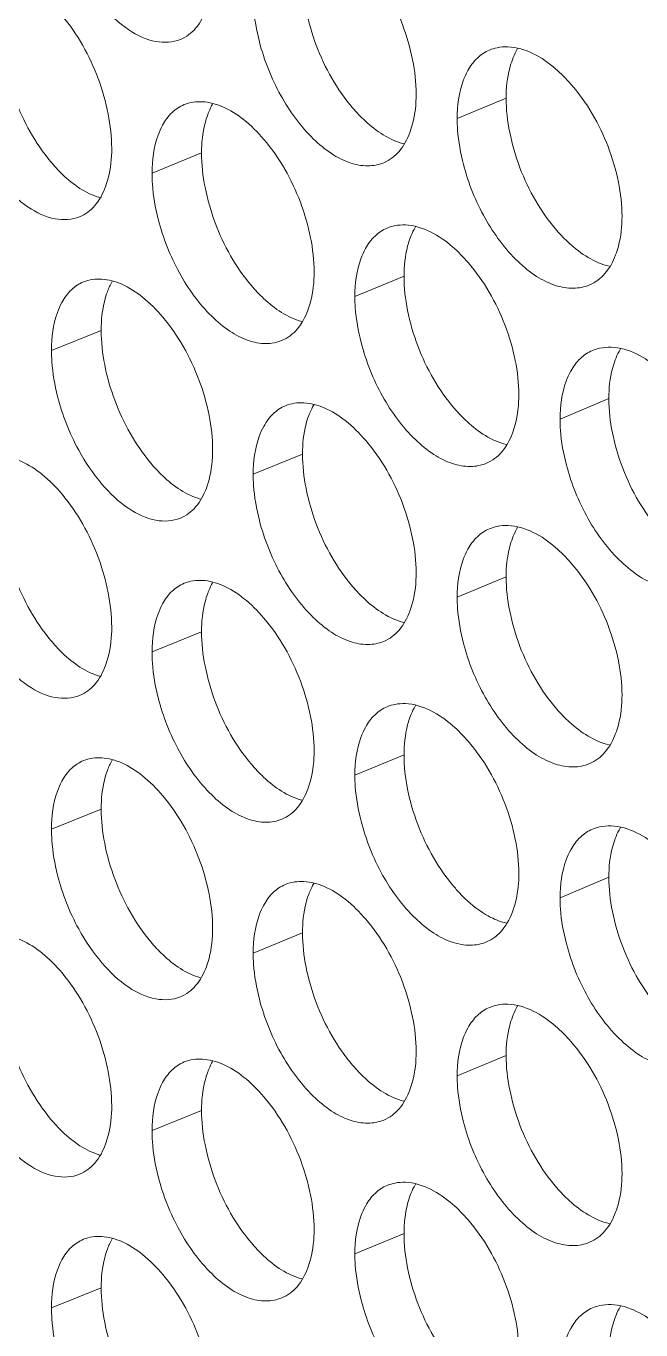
# Model space of a CAD drawing. Header units: millimetres. Extents: x 1177 to 4147, y 93 to 2194.
# Drawn here: x 2542.03 to 2552.14, y 1032.4 to 1053.85 of the extents above; entities that cross this region are included whole.
import ezdxf

# ---------------------------------------------------------------- set-up
doc = ezdxf.new("R2010")
doc.units = ezdxf.units.MM
doc.header["$LTSCALE"] = 0.1
doc.layers.get('0').update_dxf_attribs({"lineweight": 13})
doc.layers.add('标注', color=251, linetype='Continuous', lineweight=9)

# ---------------------------------------------------------------- blocks, each defined once
blk = doc.blocks.new('02')
at = {"layer": '标注'}
for p, q in [((4411.878, 1095.078), (4410.728, 1094.597)), ((4404.721, 1093.789), (4403.558, 1093.316)), ((4409.479, 1090.893), (4408.324, 1090.414)), ((4402.363, 1089.62), (4401.195, 1089.15)), ((4414.291, 1088.019), (4413.145, 1087.535)), ((4407.093, 1086.713), (4405.934, 1086.237)), ((4411.878, 1083.828), (4410.728, 1083.347)), ((4404.721, 1082.539), (4403.558, 1082.066)), ((4409.479, 1079.643), (4408.324, 1079.164)), ((4402.363, 1078.37), (4401.195, 1077.9)), ((4402.363, 1078.37), (4401.195, 1077.9)), ((4414.291, 1076.769), (4413.145, 1076.285)), ((4407.093, 1075.463), (4405.934, 1074.987)), ((4407.093, 1075.463), (4405.934, 1074.987)), ((4411.878, 1072.578), (4410.728, 1072.097)), ((4411.878, 1072.578), (4410.728, 1072.097)), ((4404.721, 1071.289), (4403.558, 1070.816)), ((4409.479, 1068.393), (4408.324, 1067.914)), ((4402.363, 1067.12), (4401.195, 1066.65))]:
    blk.add_line(p, q, dxfattribs=at)
for centre, radius, start, end in [((4411.856, 1095.33), 0.952, 101.531, 112.7006), ((4414.281, 1088.263), 0.96, 102.3564, 112.9065), ((4411.856, 1084.08), 0.952, 101.531, 112.7006), ((4414.281, 1077.013), 0.96, 102.3564, 112.9065), ((4410.186, 1076.649), 1.968, 339.3348, 342.3827), ((4411.056, 1076.1), 0.926, 292.8176, 306.839), ((4411.856, 1072.83), 0.952, 101.531, 112.7006), ((4411.856, 1072.83), 0.952, 101.531, 112.7006), ((4414.281, 1065.763), 0.96, 102.3564, 112.9065)]:
    blk.add_arc(centre, radius, start, end, dxfattribs=at)
for points, knots in [([(4401.34, 1099.316), (4401.396, 1099.097), (4401.535, 1098.665), (4401.862, 1097.96), (4402.332, 1097.265), (4402.943, 1096.678), (4403.596, 1096.362), (4404.046, 1096.385), (4404.224, 1096.457)], [0, 0, 0, 0, 0.152387, 0.304947, 0.522872, 0.714293, 0.870269, 1, 1, 1, 1]), ([(4409.765, 1095.173), (4409.765, 1095.443), (4409.699, 1096.003), (4409.384, 1097.087), (4408.949, 1097.853), (4408.578, 1098.284)], [0, 0, 0, 0, 0.239132, 0.495807, 1, 1, 1, 1]), ([(4407.093, 1097.963), (4407.093, 1097.693), (4407.158, 1097.134), (4407.471, 1096.049), (4407.902, 1095.282), (4408.271, 1094.85)], [0, 0, 0, 0, 0.239345, 0.496163, 1, 1, 1, 1]), ([(4405.934, 1097.487), (4405.934, 1097.4), (4405.948, 1097.036), (4406.012, 1096.673), (4406.081, 1096.404)], [0, 0, 0, 0, 0.237945, 1, 1, 1, 1]), ([(4402.611, 1093.899), (4402.611, 1094.168), (4402.546, 1094.729), (4402.236, 1095.814), (4401.81, 1096.583), (4401.444, 1097.018)], [0, 0, 0, 0, 0.239348, 0.496261, 1, 1, 1, 1]), ([(4404.224, 1096.457), (4404.362, 1096.513), (4404.626, 1096.716), (4404.776, 1097.005), (4404.835, 1097.164)], [0, 0, 0, 0, 0.465952, 1, 1, 1, 1]), ([(4400.018, 1096.707), (4400.018, 1096.437), (4400.082, 1095.877), (4400.389, 1094.791), (4400.812, 1094.021), (4401.176, 1093.586)], [0, 0, 0, 0, 0.239561, 0.496616, 1, 1, 1, 1]), ([(4406.081, 1096.404), (4406.194, 1095.966), (4406.519, 1095.142), (4407.152, 1094.27), (4407.745, 1093.771), (4408.183, 1093.545), (4408.613, 1093.463), (4408.886, 1093.512), (4409.004, 1093.561)], [0, 0, 0, 0, 0.303115, 0.587343, 0.711479, 0.819744, 0.914178, 1, 1, 1, 1]), ([(4411.489, 1096.209), (4411.384, 1096.165), (4411.181, 1096.029), (4411.039, 1095.833), (4410.979, 1095.725)], [0, 0, 0, 0, 0.479105, 1, 1, 1, 1]), ([(4413.402, 1095.406), (4413.289, 1095.535), (4412.887, 1095.947), (4412.33, 1096.268), (4411.921, 1096.284)], [0, 0, 0, 0, 0.295157, 1, 1, 1, 1]), ([(4412.149, 1096.241), (4412.137, 1096.222), (4412.091, 1096.139), (4412.052, 1096.051), (4412.027, 1095.984)], [0, 0, 0, 0, 0.242084, 1, 1, 1, 1]), ([(4412.027, 1095.984), (4412.002, 1095.918), (4411.91, 1095.625), (4411.878, 1095.315), (4411.878, 1095.078)], [0, 0, 0, 0, 0.230164, 1, 1, 1, 1]), ([(4410.979, 1095.725), (4410.937, 1095.649), (4410.779, 1095.294), (4410.728, 1094.898), (4410.728, 1094.597)], [0, 0, 0, 0, 0.223573, 1, 1, 1, 1]), ([(4398.991, 1095.155), (4399.046, 1094.936), (4399.183, 1094.505), (4399.508, 1093.799), (4399.975, 1093.104), (4400.581, 1092.516), (4401.229, 1092.197), (4401.678, 1092.217), (4401.855, 1092.289)], [0, 0, 0, 0, 0.152652, 0.305439, 0.523584, 0.715027, 0.870754, 1, 1, 1, 1]), ([(4409.616, 1094.269), (4409.641, 1094.335), (4409.733, 1094.628), (4409.765, 1094.937), (4409.765, 1095.173)], [0, 0, 0, 0, 0.2301, 1, 1, 1, 1]), ([(4414.602, 1092.301), (4414.602, 1092.571), (4414.535, 1093.13), (4414.216, 1094.214), (4413.776, 1094.977), (4413.402, 1095.406)], [0, 0, 0, 0, 0.238989, 0.495505, 1, 1, 1, 1]), ([(4404.314, 1094.926), (4404.209, 1094.883), (4404.005, 1094.747), (4403.864, 1094.55), (4403.804, 1094.441)], [0, 0, 0, 0, 0.477633, 1, 1, 1, 1]), ([(4406.187, 1094.106), (4406.042, 1094.275), (4405.748, 1094.571), (4405.257, 1094.888), (4404.765, 1095.024), (4404.448, 1094.981), (4404.314, 1094.926)], [0, 0, 0, 0, 0.307488, 0.573733, 0.799889, 1, 1, 1, 1]), ([(4404.982, 1094.94), (4404.948, 1094.882), (4404.909, 1094.8), (4404.876, 1094.716), (4404.868, 1094.694)], [0, 0, 0, 0, 0.741798, 1, 1, 1, 1]), ([(4408.271, 1094.85), (4408.363, 1094.743), (4408.701, 1094.386), (4409.133, 1094.091), (4409.476, 1094.006)], [0, 0, 0, 0, 0.285343, 1, 1, 1, 1]), ([(4411.878, 1095.078), (4411.878, 1094.809), (4411.944, 1094.249), (4412.26, 1093.165), (4412.697, 1092.4), (4413.069, 1091.971)], [0, 0, 0, 0, 0.239203, 0.495862, 1, 1, 1, 1]), ([(4404.868, 1094.694), (4404.843, 1094.628), (4404.753, 1094.334), (4404.721, 1094.025), (4404.721, 1093.789)], [0, 0, 0, 0, 0.229724, 1, 1, 1, 1]), ([(4410.728, 1094.597), (4410.728, 1094.51), (4410.742, 1094.145), (4410.807, 1093.784), (4410.877, 1093.515)], [0, 0, 0, 0, 0.238, 1, 1, 1, 1]), ([(4403.804, 1094.441), (4403.763, 1094.365), (4403.607, 1094.01), (4403.558, 1093.616), (4403.558, 1093.316)], [0, 0, 0, 0, 0.222904, 1, 1, 1, 1]), ([(4409.004, 1093.561), (4409.142, 1093.618), (4409.405, 1093.821), (4409.557, 1094.11), (4409.616, 1094.269)], [0, 0, 0, 0, 0.467218, 1, 1, 1, 1]), ([(4407.367, 1090.993), (4407.367, 1091.262), (4407.301, 1091.822), (4406.988, 1092.907), (4406.555, 1093.674), (4406.187, 1094.106)], [0, 0, 0, 0, 0.239204, 0.495958, 1, 1, 1, 1]), ([(4402.465, 1092.995), (4402.49, 1093.061), (4402.58, 1093.354), (4402.611, 1093.663), (4402.611, 1093.899)], [0, 0, 0, 0, 0.22966, 1, 1, 1, 1]), ([(4404.721, 1093.789), (4404.721, 1093.519), (4404.786, 1092.959), (4405.096, 1091.874), (4405.525, 1091.106), (4405.893, 1090.673)], [0, 0, 0, 0, 0.239417, 0.496314, 1, 1, 1, 1]), ([(4401.176, 1093.586), (4401.264, 1093.481), (4401.588, 1093.128), (4402.002, 1092.834), (4402.333, 1092.74)], [0, 0, 0, 0, 0.285256, 1, 1, 1, 1]), ([(4403.558, 1093.316), (4403.558, 1093.229), (4403.572, 1092.864), (4403.635, 1092.502), (4403.704, 1092.232)], [0, 0, 0, 0, 0.237919, 1, 1, 1, 1]), ([(4410.877, 1093.515), (4410.991, 1093.076), (4411.321, 1092.251), (4411.963, 1091.381), (4412.564, 1090.886), (4413.009, 1090.664), (4413.444, 1090.585), (4413.719, 1090.637), (4413.839, 1090.688)], [0, 0, 0, 0, 0.302139, 0.585875, 0.710041, 0.818575, 0.913518, 1, 1, 1, 1]), ([(4401.855, 1092.289), (4401.992, 1092.344), (4402.256, 1092.547), (4402.406, 1092.836), (4402.465, 1092.995)], [0, 0, 0, 0, 0.465305, 1, 1, 1, 1]), ([(4403.704, 1092.232), (4403.816, 1091.794), (4404.139, 1090.97), (4404.767, 1090.098), (4405.356, 1089.597), (4405.791, 1089.37), (4406.218, 1089.285), (4406.49, 1089.333), (4406.608, 1089.381)], [0, 0, 0, 0, 0.303606, 0.588083, 0.712204, 0.820335, 0.914512, 1, 1, 1, 1]), ([(4410.983, 1091.217), (4410.871, 1091.347), (4410.472, 1091.758), (4409.918, 1092.082), (4409.51, 1092.098)], [0, 0, 0, 0, 0.295598, 1, 1, 1, 1]), ([(4414.452, 1091.396), (4414.477, 1091.462), (4414.57, 1091.755), (4414.602, 1092.065), (4414.602, 1092.301)], [0, 0, 0, 0, 0.230395, 1, 1, 1, 1]), ([(4409.084, 1092.026), (4408.978, 1091.982), (4408.775, 1091.846), (4408.634, 1091.65), (4408.574, 1091.541)], [0, 0, 0, 0, 0.478627, 1, 1, 1, 1]), ([(4409.627, 1091.798), (4409.602, 1091.732), (4409.511, 1091.439), (4409.479, 1091.129), (4409.479, 1090.893)], [0, 0, 0, 0, 0.230017, 1, 1, 1, 1]), ([(4409.746, 1092.052), (4409.735, 1092.033), (4409.69, 1091.951), (4409.652, 1091.865), (4409.627, 1091.798)], [0, 0, 0, 0, 0.242093, 1, 1, 1, 1]), ([(4413.069, 1091.971), (4413.163, 1091.863), (4413.51, 1091.502), (4413.955, 1091.208), (4414.306, 1091.128)], [0, 0, 0, 0, 0.285361, 1, 1, 1, 1]), ([(4408.574, 1091.541), (4408.532, 1091.466), (4408.375, 1091.11), (4408.324, 1090.715), (4408.324, 1090.414)], [0, 0, 0, 0, 0.223347, 1, 1, 1, 1]), ([(4412.177, 1088.109), (4412.177, 1088.379), (4412.11, 1088.939), (4411.793, 1090.023), (4411.355, 1090.787), (4410.983, 1091.217)], [0, 0, 0, 0, 0.23906, 0.495656, 1, 1, 1, 1]), ([(4413.839, 1090.688), (4413.976, 1090.746), (4414.239, 1090.949), (4414.392, 1091.237), (4414.452, 1091.396)], [0, 0, 0, 0, 0.468447, 1, 1, 1, 1]), ([(4407.219, 1090.089), (4407.244, 1090.155), (4407.335, 1090.447), (4407.367, 1090.757), (4407.367, 1090.993)], [0, 0, 0, 0, 0.229953, 1, 1, 1, 1]), ([(4409.479, 1090.893), (4409.479, 1090.623), (4409.544, 1090.063), (4409.858, 1088.979), (4410.293, 1088.213), (4410.664, 1087.783)], [0, 0, 0, 0, 0.239274, 0.496012, 1, 1, 1, 1]), ([(4401.95, 1090.759), (4401.844, 1090.717), (4401.64, 1090.581), (4401.499, 1090.384), (4401.44, 1090.274)], [0, 0, 0, 0, 0.477116, 1, 1, 1, 1]), ([(4403.809, 1089.934), (4403.666, 1090.103), (4403.374, 1090.399), (4402.886, 1090.717), (4402.398, 1090.855), (4402.083, 1090.813), (4401.95, 1090.759)], [0, 0, 0, 0, 0.307992, 0.574392, 0.80034, 1, 1, 1, 1]), ([(4405.893, 1090.673), (4405.983, 1090.567), (4406.316, 1090.211), (4406.742, 1089.916), (4407.081, 1089.828)], [0, 0, 0, 0, 0.285322, 1, 1, 1, 1]), ([(4401.44, 1090.274), (4401.399, 1090.199), (4401.244, 1089.844), (4401.195, 1089.45), (4401.195, 1089.15)], [0, 0, 0, 0, 0.222686, 1, 1, 1, 1]), ([(4402.508, 1090.525), (4402.484, 1090.459), (4402.394, 1090.166), (4402.363, 1089.856), (4402.363, 1089.62)], [0, 0, 0, 0, 0.229578, 1, 1, 1, 1]), ([(4408.324, 1090.414), (4408.324, 1090.327), (4408.339, 1089.963), (4408.403, 1089.601), (4408.472, 1089.332)], [0, 0, 0, 0, 0.237972, 1, 1, 1, 1]), ([(4406.608, 1089.381), (4406.745, 1089.438), (4407.009, 1089.641), (4407.16, 1089.929), (4407.219, 1090.089)], [0, 0, 0, 0, 0.46659, 1, 1, 1, 1]), ([(4404.982, 1086.818), (4404.982, 1087.088), (4404.917, 1087.648), (4404.605, 1088.733), (4404.176, 1089.5), (4403.809, 1089.934)], [0, 0, 0, 0, 0.239276, 0.49611, 1, 1, 1, 1]), ([(4402.363, 1089.62), (4402.363, 1089.351), (4402.427, 1088.79), (4402.736, 1087.705), (4403.162, 1086.936), (4403.527, 1086.502)], [0, 0, 0, 0, 0.239489, 0.496465, 1, 1, 1, 1]), ([(4408.472, 1089.332), (4408.585, 1088.893), (4408.913, 1088.068), (4409.551, 1087.198), (4410.148, 1086.701), (4410.589, 1086.477), (4411.022, 1086.396), (4411.296, 1086.447), (4411.415, 1086.497)], [0, 0, 0, 0, 0.302626, 0.586607, 0.710758, 0.819158, 0.913847, 1, 1, 1, 1]), ([(4401.195, 1089.15), (4401.195, 1089.063), (4401.209, 1088.698), (4401.272, 1088.336), (4401.34, 1088.066)], [0, 0, 0, 0, 0.237892, 1, 1, 1, 1]), ([(4413.907, 1089.148), (4413.802, 1089.103), (4413.6, 1088.967), (4413.458, 1088.772), (4413.398, 1088.664)], [0, 0, 0, 0, 0.479572, 1, 1, 1, 1]), ([(4415.834, 1088.351), (4415.72, 1088.48), (4415.315, 1088.891), (4414.756, 1089.21), (4414.345, 1089.225)], [0, 0, 0, 0, 0.29472, 1, 1, 1, 1]), ([(4414.565, 1089.186), (4414.553, 1089.166), (4414.506, 1089.082), (4414.466, 1088.994), (4414.44, 1088.925)], [0, 0, 0, 0, 0.242079, 1, 1, 1, 1]), ([(4414.44, 1088.925), (4414.415, 1088.859), (4414.323, 1088.566), (4414.291, 1088.256), (4414.291, 1088.019)], [0, 0, 0, 0, 0.230311, 1, 1, 1, 1]), ([(4413.398, 1088.664), (4413.356, 1088.588), (4413.196, 1088.233), (4413.145, 1087.836), (4413.145, 1087.535)], [0, 0, 0, 0, 0.2238, 1, 1, 1, 1]), ([(4412.027, 1087.204), (4412.052, 1087.27), (4412.145, 1087.563), (4412.177, 1087.873), (4412.177, 1088.109)], [0, 0, 0, 0, 0.230247, 1, 1, 1, 1]), ([(4401.34, 1088.066), (4401.396, 1087.847), (4401.535, 1087.415), (4401.862, 1086.71), (4402.332, 1086.015), (4402.943, 1085.428), (4403.596, 1085.112), (4404.046, 1085.135), (4404.224, 1085.207)], [0, 0, 0, 0, 0.152387, 0.304947, 0.522872, 0.714293, 0.870269, 1, 1, 1, 1]), ([(4406.692, 1087.848), (4406.587, 1087.805), (4406.383, 1087.669), (4406.242, 1087.472), (4406.182, 1087.363)], [0, 0, 0, 0, 0.478136, 1, 1, 1, 1]), ([(4408.578, 1087.034), (4408.433, 1087.203), (4408.136, 1087.499), (4407.641, 1087.814), (4407.146, 1087.949), (4406.827, 1087.904), (4406.692, 1087.848)], [0, 0, 0, 0, 0.30699, 0.573081, 0.799443, 1, 1, 1, 1]), ([(4407.357, 1087.868), (4407.323, 1087.809), (4407.283, 1087.726), (4407.249, 1087.64), (4407.24, 1087.618)], [0, 0, 0, 0, 0.741765, 1, 1, 1, 1]), ([(4414.291, 1088.019), (4414.291, 1087.75), (4414.357, 1087.19), (4414.675, 1086.107), (4415.114, 1085.343), (4415.489, 1084.915)], [0, 0, 0, 0, 0.239131, 0.495711, 1, 1, 1, 1]), ([(4407.24, 1087.618), (4407.216, 1087.552), (4407.125, 1087.259), (4407.093, 1086.949), (4407.093, 1086.713)], [0, 0, 0, 0, 0.229871, 1, 1, 1, 1]), ([(4410.664, 1087.783), (4410.756, 1087.675), (4411.099, 1087.316), (4411.537, 1087.021), (4411.884, 1086.939)], [0, 0, 0, 0, 0.285356, 1, 1, 1, 1]), ([(4413.145, 1087.535), (4413.145, 1087.449), (4413.16, 1087.084), (4413.224, 1086.722), (4413.295, 1086.453)], [0, 0, 0, 0, 0.238027, 1, 1, 1, 1]), ([(4406.182, 1087.363), (4406.141, 1087.288), (4405.984, 1086.933), (4405.934, 1086.538), (4405.934, 1086.237)], [0, 0, 0, 0, 0.223124, 1, 1, 1, 1]), ([(4411.415, 1086.497), (4411.552, 1086.554), (4411.815, 1086.757), (4411.967, 1087.046), (4412.027, 1087.204)], [0, 0, 0, 0, 0.467837, 1, 1, 1, 1]), ([(4409.765, 1083.923), (4409.765, 1084.193), (4409.699, 1084.753), (4409.384, 1085.837), (4408.949, 1086.603), (4408.578, 1087.034)], [0, 0, 0, 0, 0.239132, 0.495807, 1, 1, 1, 1]), ([(4401.444, 1085.768), (4401.302, 1085.937), (4401.013, 1086.233), (4400.53, 1086.551), (4400.045, 1086.692), (4399.731, 1086.651), (4399.599, 1086.598)], [0, 0, 0, 0, 0.3085, 0.575059, 0.800797, 1, 1, 1, 1]), ([(4404.835, 1085.914), (4404.86, 1085.98), (4404.951, 1086.273), (4404.982, 1086.582), (4404.982, 1086.818)], [0, 0, 0, 0, 0.229806, 1, 1, 1, 1]), ([(4407.093, 1086.713), (4407.093, 1086.443), (4407.158, 1085.884), (4407.471, 1084.799), (4407.902, 1084.032), (4408.271, 1083.6)], [0, 0, 0, 0, 0.239345, 0.496163, 1, 1, 1, 1]), ([(4403.527, 1086.502), (4403.617, 1086.396), (4403.945, 1086.042), (4404.365, 1085.747), (4404.7, 1085.656)], [0, 0, 0, 0, 0.285293, 1, 1, 1, 1]), ([(4413.295, 1086.453), (4413.409, 1086.014), (4413.742, 1085.189), (4414.389, 1084.32), (4414.994, 1083.827), (4415.442, 1083.606), (4415.879, 1083.53), (4416.156, 1083.584), (4416.276, 1083.635)], [0, 0, 0, 0, 0.301654, 0.585147, 0.709328, 0.817996, 0.913192, 1, 1, 1, 1]), ([(4405.934, 1086.237), (4405.934, 1086.15), (4405.948, 1085.786), (4406.012, 1085.423), (4406.081, 1085.154)], [0, 0, 0, 0, 0.237945, 1, 1, 1, 1]), ([(4402.611, 1082.649), (4402.611, 1082.918), (4402.546, 1083.479), (4402.236, 1084.564), (4401.81, 1085.333), (4401.444, 1085.768)], [0, 0, 0, 0, 0.239348, 0.496261, 1, 1, 1, 1]), ([(4404.224, 1085.207), (4404.362, 1085.263), (4404.626, 1085.466), (4404.776, 1085.755), (4404.835, 1085.914)], [0, 0, 0, 0, 0.465952, 1, 1, 1, 1]), ([(4400.018, 1085.457), (4400.018, 1085.187), (4400.082, 1084.627), (4400.389, 1083.541), (4400.812, 1082.771), (4401.176, 1082.336)], [0, 0, 0, 0, 0.239561, 0.496616, 1, 1, 1, 1]), ([(4406.081, 1085.154), (4406.194, 1084.716), (4406.519, 1083.892), (4407.152, 1083.02), (4407.745, 1082.521), (4408.183, 1082.295), (4408.613, 1082.213), (4408.886, 1082.262), (4409.004, 1082.311)], [0, 0, 0, 0, 0.303115, 0.587343, 0.711479, 0.819744, 0.914178, 1, 1, 1, 1]), ([(4411.489, 1084.959), (4411.384, 1084.915), (4411.181, 1084.779), (4411.039, 1084.583), (4410.979, 1084.475)], [0, 0, 0, 0, 0.479105, 1, 1, 1, 1]), ([(4412.027, 1084.734), (4412.002, 1084.668), (4411.91, 1084.375), (4411.878, 1084.065), (4411.878, 1083.828)], [0, 0, 0, 0, 0.230164, 1, 1, 1, 1]), ([(4413.402, 1084.156), (4413.289, 1084.285), (4412.887, 1084.697), (4412.33, 1085.018), (4411.921, 1085.034)], [0, 0, 0, 0, 0.295157, 1, 1, 1, 1]), ([(4412.149, 1084.991), (4412.137, 1084.972), (4412.091, 1084.889), (4412.052, 1084.801), (4412.027, 1084.734)], [0, 0, 0, 0, 0.242084, 1, 1, 1, 1]), ([(4410.979, 1084.475), (4410.937, 1084.399), (4410.779, 1084.044), (4410.728, 1083.648), (4410.728, 1083.347)], [0, 0, 0, 0, 0.223573, 1, 1, 1, 1]), ([(4414.602, 1081.051), (4414.602, 1081.321), (4414.535, 1081.88), (4414.216, 1082.964), (4413.776, 1083.727), (4413.402, 1084.156)], [0, 0, 0, 0, 0.238989, 0.495505, 1, 1, 1, 1]), ([(4398.991, 1083.905), (4399.046, 1083.686), (4399.183, 1083.255), (4399.508, 1082.549), (4399.975, 1081.854), (4400.581, 1081.266), (4401.229, 1080.947), (4401.678, 1080.967), (4401.855, 1081.039)], [0, 0, 0, 0, 0.152652, 0.305439, 0.523584, 0.715027, 0.870754, 1, 1, 1, 1]), ([(4409.616, 1083.019), (4409.641, 1083.085), (4409.733, 1083.378), (4409.765, 1083.687), (4409.765, 1083.923)], [0, 0, 0, 0, 0.2301, 1, 1, 1, 1]), ([(4411.878, 1083.828), (4411.878, 1083.559), (4411.944, 1082.999), (4412.26, 1081.915), (4412.697, 1081.15), (4413.069, 1080.721)], [0, 0, 0, 0, 0.239203, 0.495862, 1, 1, 1, 1]), ([(4404.314, 1083.676), (4404.209, 1083.633), (4404.005, 1083.497), (4403.864, 1083.3), (4403.804, 1083.191)], [0, 0, 0, 0, 0.477633, 1, 1, 1, 1]), ([(4406.187, 1082.856), (4406.042, 1083.025), (4405.748, 1083.321), (4405.257, 1083.638), (4404.765, 1083.774), (4404.448, 1083.731), (4404.314, 1083.676)], [0, 0, 0, 0, 0.307488, 0.573733, 0.799889, 1, 1, 1, 1]), ([(4404.982, 1083.69), (4404.948, 1083.632), (4404.909, 1083.55), (4404.876, 1083.466), (4404.868, 1083.444)], [0, 0, 0, 0, 0.741798, 1, 1, 1, 1]), ([(4408.271, 1083.6), (4408.363, 1083.493), (4408.701, 1083.136), (4409.133, 1082.841), (4409.476, 1082.756)], [0, 0, 0, 0, 0.285343, 1, 1, 1, 1]), ([(4404.868, 1083.444), (4404.843, 1083.378), (4404.753, 1083.084), (4404.721, 1082.775), (4404.721, 1082.539)], [0, 0, 0, 0, 0.229724, 1, 1, 1, 1]), ([(4410.728, 1083.347), (4410.728, 1083.26), (4410.742, 1082.895), (4410.807, 1082.534), (4410.877, 1082.265)], [0, 0, 0, 0, 0.238, 1, 1, 1, 1]), ([(4403.804, 1083.191), (4403.763, 1083.115), (4403.607, 1082.76), (4403.558, 1082.366), (4403.558, 1082.066)], [0, 0, 0, 0, 0.222904, 1, 1, 1, 1]), ([(4409.004, 1082.311), (4409.142, 1082.368), (4409.405, 1082.571), (4409.557, 1082.86), (4409.616, 1083.019)], [0, 0, 0, 0, 0.467218, 1, 1, 1, 1]), ([(4402.465, 1081.745), (4402.49, 1081.811), (4402.58, 1082.104), (4402.611, 1082.413), (4402.611, 1082.649)], [0, 0, 0, 0, 0.22966, 1, 1, 1, 1]), ([(4407.367, 1079.743), (4407.367, 1080.012), (4407.301, 1080.572), (4406.988, 1081.657), (4406.555, 1082.424), (4406.187, 1082.856)], [0, 0, 0, 0, 0.239204, 0.495958, 1, 1, 1, 1]), ([(4401.176, 1082.336), (4401.264, 1082.231), (4401.588, 1081.878), (4402.002, 1081.584), (4402.333, 1081.49)], [0, 0, 0, 0, 0.285256, 1, 1, 1, 1]), ([(4404.721, 1082.539), (4404.721, 1082.269), (4404.786, 1081.709), (4405.096, 1080.624), (4405.525, 1079.856), (4405.893, 1079.423)], [0, 0, 0, 0, 0.239417, 0.496314, 1, 1, 1, 1]), ([(4403.558, 1082.066), (4403.558, 1081.979), (4403.572, 1081.614), (4403.635, 1081.252), (4403.704, 1080.982)], [0, 0, 0, 0, 0.237919, 1, 1, 1, 1]), ([(4410.877, 1082.265), (4410.991, 1081.826), (4411.321, 1081.001), (4411.963, 1080.131), (4412.564, 1079.636), (4413.009, 1079.414), (4413.444, 1079.335), (4413.719, 1079.387), (4413.839, 1079.438)], [0, 0, 0, 0, 0.302139, 0.585875, 0.710041, 0.818575, 0.913518, 1, 1, 1, 1]), ([(4401.855, 1081.039), (4401.992, 1081.094), (4402.256, 1081.297), (4402.406, 1081.586), (4402.465, 1081.745)], [0, 0, 0, 0, 0.465305, 1, 1, 1, 1]), ([(4403.704, 1080.982), (4403.816, 1080.544), (4404.139, 1079.72), (4404.767, 1078.848), (4405.356, 1078.347), (4405.791, 1078.12), (4406.218, 1078.035), (4406.49, 1078.083), (4406.608, 1078.131)], [0, 0, 0, 0, 0.303606, 0.588083, 0.712204, 0.820335, 0.914512, 1, 1, 1, 1]), ([(4409.084, 1080.776), (4408.978, 1080.732), (4408.775, 1080.596), (4408.634, 1080.4), (4408.574, 1080.291)], [0, 0, 0, 0, 0.478627, 1, 1, 1, 1]), ([(4410.983, 1079.967), (4410.871, 1080.097), (4410.472, 1080.508), (4409.918, 1080.832), (4409.51, 1080.848)], [0, 0, 0, 0, 0.295598, 1, 1, 1, 1]), ([(4409.746, 1080.802), (4409.735, 1080.783), (4409.69, 1080.701), (4409.652, 1080.615), (4409.627, 1080.548)], [0, 0, 0, 0, 0.242093, 1, 1, 1, 1]), ([(4414.452, 1080.146), (4414.477, 1080.212), (4414.57, 1080.505), (4414.602, 1080.815), (4414.602, 1081.051)], [0, 0, 0, 0, 0.230395, 1, 1, 1, 1]), ([(4409.627, 1080.548), (4409.602, 1080.482), (4409.511, 1080.189), (4409.479, 1079.879), (4409.479, 1079.643)], [0, 0, 0, 0, 0.230017, 1, 1, 1, 1]), ([(4413.069, 1080.721), (4413.163, 1080.613), (4413.51, 1080.252), (4413.955, 1079.958), (4414.306, 1079.878)], [0, 0, 0, 0, 0.285361, 1, 1, 1, 1]), ([(4408.574, 1080.291), (4408.532, 1080.216), (4408.375, 1079.86), (4408.324, 1079.465), (4408.324, 1079.164)], [0, 0, 0, 0, 0.223347, 1, 1, 1, 1]), ([(4413.839, 1079.438), (4413.976, 1079.496), (4414.239, 1079.699), (4414.392, 1079.987), (4414.452, 1080.146)], [0, 0, 0, 0, 0.468447, 1, 1, 1, 1]), ([(4412.177, 1076.859), (4412.177, 1077.129), (4412.11, 1077.689), (4411.793, 1078.773), (4411.355, 1079.537), (4410.983, 1079.967)], [0, 0, 0, 0, 0.23906, 0.495656, 1, 1, 1, 1]), ([(4403.809, 1078.684), (4403.666, 1078.853), (4403.374, 1079.149), (4402.886, 1079.467), (4402.398, 1079.605), (4402.083, 1079.563), (4401.95, 1079.509)], [0, 0, 0, 0, 0.307992, 0.574392, 0.80034, 1, 1, 1, 1]), ([(4403.809, 1078.684), (4403.666, 1078.853), (4403.374, 1079.149), (4402.886, 1079.467), (4402.398, 1079.605), (4402.083, 1079.563), (4401.95, 1079.509)], [0, 0, 0, 0, 0.307992, 0.574392, 0.80034, 1, 1, 1, 1]), ([(4407.219, 1078.839), (4407.244, 1078.905), (4407.335, 1079.197), (4407.367, 1079.507), (4407.367, 1079.743)], [0, 0, 0, 0, 0.229953, 1, 1, 1, 1]), ([(4409.479, 1079.643), (4409.479, 1079.373), (4409.544, 1078.813), (4409.858, 1077.729), (4410.293, 1076.963), (4410.664, 1076.533)], [0, 0, 0, 0, 0.239274, 0.496012, 1, 1, 1, 1]), ([(4401.95, 1079.509), (4401.844, 1079.467), (4401.64, 1079.331), (4401.499, 1079.134), (4401.44, 1079.024)], [0, 0, 0, 0, 0.477116, 1, 1, 1, 1]), ([(4401.95, 1079.509), (4401.844, 1079.467), (4401.64, 1079.331), (4401.499, 1079.134), (4401.44, 1079.024)], [0, 0, 0, 0, 0.477116, 1, 1, 1, 1]), ([(4402.508, 1079.275), (4402.484, 1079.209), (4402.394, 1078.916), (4402.363, 1078.606), (4402.363, 1078.37)], [0, 0, 0, 0, 0.229578, 1, 1, 1, 1]), ([(4402.508, 1079.275), (4402.484, 1079.209), (4402.394, 1078.916), (4402.363, 1078.606), (4402.363, 1078.37)], [0, 0, 0, 0, 0.229578, 1, 1, 1, 1]), ([(4405.893, 1079.423), (4405.983, 1079.317), (4406.316, 1078.961), (4406.742, 1078.666), (4407.081, 1078.578)], [0, 0, 0, 0, 0.285322, 1, 1, 1, 1]), ([(4401.44, 1079.024), (4401.399, 1078.949), (4401.244, 1078.594), (4401.195, 1078.2), (4401.195, 1077.9)], [0, 0, 0, 0, 0.222686, 1, 1, 1, 1]), ([(4401.44, 1079.024), (4401.399, 1078.949), (4401.244, 1078.594), (4401.195, 1078.2), (4401.195, 1077.9)], [0, 0, 0, 0, 0.222686, 1, 1, 1, 1]), ([(4408.324, 1079.164), (4408.324, 1079.077), (4408.339, 1078.713), (4408.403, 1078.351), (4408.472, 1078.082)], [0, 0, 0, 0, 0.237972, 1, 1, 1, 1]), ([(4404.982, 1075.568), (4404.982, 1075.838), (4404.917, 1076.398), (4404.605, 1077.483), (4404.176, 1078.25), (4403.809, 1078.684)], [0, 0, 0, 0, 0.239276, 0.49611, 1, 1, 1, 1]), ([(4404.982, 1075.568), (4404.982, 1075.838), (4404.917, 1076.398), (4404.605, 1077.483), (4404.176, 1078.25), (4403.809, 1078.684)], [0, 0, 0, 0, 0.239276, 0.49611, 1, 1, 1, 1]), ([(4406.608, 1078.131), (4406.745, 1078.188), (4407.009, 1078.391), (4407.16, 1078.679), (4407.219, 1078.839)], [0, 0, 0, 0, 0.46659, 1, 1, 1, 1]), ([(4402.363, 1078.37), (4402.363, 1078.101), (4402.427, 1077.54), (4402.736, 1076.455), (4403.162, 1075.686), (4403.527, 1075.252)], [0, 0, 0, 0, 0.239489, 0.496465, 1, 1, 1, 1]), ([(4402.363, 1078.37), (4402.363, 1078.101), (4402.427, 1077.54), (4402.736, 1076.455), (4403.162, 1075.686), (4403.527, 1075.252)], [0, 0, 0, 0, 0.239489, 0.496465, 1, 1, 1, 1]), ([(4408.472, 1078.082), (4408.585, 1077.643), (4408.913, 1076.818), (4409.551, 1075.948), (4410.148, 1075.451), (4410.589, 1075.227), (4411.022, 1075.146), (4411.296, 1075.197), (4411.415, 1075.247)], [0, 0, 0, 0, 0.302626, 0.586607, 0.710758, 0.819158, 0.913847, 1, 1, 1, 1]), ([(4401.195, 1077.9), (4401.195, 1077.813), (4401.209, 1077.448), (4401.272, 1077.086), (4401.34, 1076.816)], [0, 0, 0, 0, 0.237892, 1, 1, 1, 1]), ([(4401.195, 1077.9), (4401.195, 1077.813), (4401.209, 1077.448), (4401.272, 1077.086), (4401.34, 1076.816)], [0, 0, 0, 0, 0.237892, 1, 1, 1, 1]), ([(4413.907, 1077.898), (4413.802, 1077.853), (4413.6, 1077.717), (4413.458, 1077.522), (4413.398, 1077.414)], [0, 0, 0, 0, 0.479572, 1, 1, 1, 1]), ([(4415.834, 1077.101), (4415.72, 1077.23), (4415.315, 1077.641), (4414.756, 1077.96), (4414.345, 1077.975)], [0, 0, 0, 0, 0.29472, 1, 1, 1, 1]), ([(4414.565, 1077.936), (4414.553, 1077.916), (4414.506, 1077.832), (4414.466, 1077.744), (4414.44, 1077.675)], [0, 0, 0, 0, 0.242079, 1, 1, 1, 1]), ([(4413.398, 1077.414), (4413.356, 1077.338), (4413.196, 1076.983), (4413.145, 1076.586), (4413.145, 1076.285)], [0, 0, 0, 0, 0.2238, 1, 1, 1, 1]), ([(4414.44, 1077.675), (4414.415, 1077.609), (4414.323, 1077.316), (4414.291, 1077.006), (4414.291, 1076.769)], [0, 0, 0, 0, 0.230311, 1, 1, 1, 1]), ([(4401.34, 1076.816), (4401.396, 1076.597), (4401.535, 1076.165), (4401.862, 1075.46), (4402.332, 1074.765), (4402.943, 1074.178), (4403.596, 1073.862), (4404.046, 1073.885), (4404.224, 1073.957)], [0, 0, 0, 0, 0.152387, 0.304947, 0.522872, 0.714293, 0.870269, 1, 1, 1, 1]), ([(4401.34, 1076.816), (4401.396, 1076.597), (4401.535, 1076.165), (4401.862, 1075.46), (4402.332, 1074.765), (4402.943, 1074.178), (4403.596, 1073.862), (4404.046, 1073.885), (4404.224, 1073.957)], [0, 0, 0, 0, 0.152387, 0.304947, 0.522872, 0.714293, 0.870269, 1, 1, 1, 1]), ([(4412.062, 1076.053), (4412.081, 1076.114), (4412.151, 1076.377), (4412.177, 1076.651), (4412.177, 1076.859)], [0, 0, 0, 0, 0.232915, 1, 1, 1, 1]), ([(4414.291, 1076.769), (4414.291, 1076.5), (4414.357, 1075.94), (4414.675, 1074.857), (4415.114, 1074.093), (4415.489, 1073.665)], [0, 0, 0, 0, 0.239131, 0.495711, 1, 1, 1, 1]), ([(4406.692, 1076.598), (4406.587, 1076.555), (4406.383, 1076.419), (4406.242, 1076.222), (4406.182, 1076.113)], [0, 0, 0, 0, 0.478136, 1, 1, 1, 1]), ([(4406.692, 1076.598), (4406.587, 1076.555), (4406.383, 1076.419), (4406.242, 1076.222), (4406.182, 1076.113)], [0, 0, 0, 0, 0.478136, 1, 1, 1, 1]), ([(4408.578, 1075.784), (4408.433, 1075.953), (4408.136, 1076.249), (4407.641, 1076.564), (4407.146, 1076.699), (4406.827, 1076.654), (4406.692, 1076.598)], [0, 0, 0, 0, 0.30699, 0.573081, 0.799443, 1, 1, 1, 1]), ([(4408.578, 1075.784), (4408.433, 1075.953), (4408.136, 1076.249), (4407.641, 1076.564), (4407.146, 1076.699), (4406.827, 1076.654), (4406.692, 1076.598)], [0, 0, 0, 0, 0.30699, 0.573081, 0.799443, 1, 1, 1, 1]), ([(4407.357, 1076.618), (4407.323, 1076.559), (4407.283, 1076.476), (4407.249, 1076.39), (4407.24, 1076.368)], [0, 0, 0, 0, 0.741765, 1, 1, 1, 1]), ([(4407.357, 1076.618), (4407.323, 1076.559), (4407.283, 1076.476), (4407.249, 1076.39), (4407.24, 1076.368)], [0, 0, 0, 0, 0.741765, 1, 1, 1, 1]), ([(4410.664, 1076.533), (4410.72, 1076.467), (4410.94, 1076.227), (4411.193, 1076.015), (4411.397, 1075.893)], [0, 0, 0, 0, 0.268252, 1, 1, 1, 1]), ([(4407.24, 1076.368), (4407.216, 1076.302), (4407.125, 1076.009), (4407.093, 1075.699), (4407.093, 1075.463)], [0, 0, 0, 0, 0.229871, 1, 1, 1, 1]), ([(4407.24, 1076.368), (4407.216, 1076.302), (4407.125, 1076.009), (4407.093, 1075.699), (4407.093, 1075.463)], [0, 0, 0, 0, 0.229871, 1, 1, 1, 1]), ([(4413.145, 1076.285), (4413.145, 1076.199), (4413.16, 1075.834), (4413.224, 1075.472), (4413.295, 1075.203)], [0, 0, 0, 0, 0.238027, 1, 1, 1, 1]), ([(4406.182, 1076.113), (4406.141, 1076.038), (4405.984, 1075.683), (4405.934, 1075.288), (4405.934, 1074.987)], [0, 0, 0, 0, 0.223124, 1, 1, 1, 1]), ([(4406.182, 1076.113), (4406.141, 1076.038), (4405.984, 1075.683), (4405.934, 1075.288), (4405.934, 1074.987)], [0, 0, 0, 0, 0.223124, 1, 1, 1, 1]), ([(4411.397, 1075.893), (4411.437, 1075.869), (4411.591, 1075.783), (4411.758, 1075.719), (4411.884, 1075.689)], [0, 0, 0, 0, 0.265378, 1, 1, 1, 1]), ([(4411.611, 1075.359), (4411.656, 1075.393), (4411.838, 1075.557), (4411.961, 1075.779), (4412.027, 1075.954)], [0, 0, 0, 0, 0.232032, 1, 1, 1, 1]), ([(4404.835, 1074.664), (4404.86, 1074.73), (4404.951, 1075.023), (4404.982, 1075.332), (4404.982, 1075.568)], [0, 0, 0, 0, 0.229806, 1, 1, 1, 1]), ([(4404.835, 1074.664), (4404.86, 1074.73), (4404.951, 1075.023), (4404.982, 1075.332), (4404.982, 1075.568)], [0, 0, 0, 0, 0.229806, 1, 1, 1, 1]), ([(4409.765, 1072.673), (4409.765, 1072.943), (4409.699, 1073.503), (4409.384, 1074.587), (4408.949, 1075.353), (4408.578, 1075.784)], [0, 0, 0, 0, 0.239132, 0.495807, 1, 1, 1, 1]), ([(4409.765, 1072.673), (4409.765, 1072.943), (4409.699, 1073.503), (4409.384, 1074.587), (4408.949, 1075.353), (4408.578, 1075.784)], [0, 0, 0, 0, 0.239132, 0.495807, 1, 1, 1, 1]), ([(4401.444, 1074.518), (4401.302, 1074.687), (4401.013, 1074.983), (4400.53, 1075.301), (4400.045, 1075.442), (4399.731, 1075.401), (4399.599, 1075.348)], [0, 0, 0, 0, 0.3085, 0.575059, 0.800797, 1, 1, 1, 1]), ([(4403.527, 1075.252), (4403.617, 1075.146), (4403.945, 1074.792), (4404.365, 1074.497), (4404.7, 1074.406)], [0, 0, 0, 0, 0.285293, 1, 1, 1, 1]), ([(4403.527, 1075.252), (4403.617, 1075.146), (4403.945, 1074.792), (4404.365, 1074.497), (4404.7, 1074.406)], [0, 0, 0, 0, 0.285293, 1, 1, 1, 1]), ([(4407.093, 1075.463), (4407.093, 1075.193), (4407.158, 1074.634), (4407.471, 1073.549), (4407.902, 1072.782), (4408.271, 1072.35)], [0, 0, 0, 0, 0.239345, 0.496163, 1, 1, 1, 1]), ([(4407.093, 1075.463), (4407.093, 1075.193), (4407.158, 1074.634), (4407.471, 1073.549), (4407.902, 1072.782), (4408.271, 1072.35)], [0, 0, 0, 0, 0.239345, 0.496163, 1, 1, 1, 1]), ([(4405.934, 1074.987), (4405.934, 1074.9), (4405.948, 1074.536), (4406.012, 1074.173), (4406.081, 1073.904)], [0, 0, 0, 0, 0.237945, 1, 1, 1, 1]), ([(4405.934, 1074.987), (4405.934, 1074.9), (4405.948, 1074.536), (4406.012, 1074.173), (4406.081, 1073.904)], [0, 0, 0, 0, 0.237945, 1, 1, 1, 1]), ([(4413.295, 1075.203), (4413.409, 1074.764), (4413.742, 1073.939), (4414.389, 1073.07), (4414.994, 1072.577), (4415.442, 1072.356), (4415.879, 1072.28), (4416.156, 1072.334), (4416.276, 1072.385)], [0, 0, 0, 0, 0.301654, 0.585147, 0.709328, 0.817996, 0.913192, 1, 1, 1, 1]), ([(4404.224, 1073.957), (4404.362, 1074.013), (4404.626, 1074.216), (4404.776, 1074.505), (4404.835, 1074.664)], [0, 0, 0, 0, 0.465952, 1, 1, 1, 1]), ([(4404.224, 1073.957), (4404.362, 1074.013), (4404.626, 1074.216), (4404.776, 1074.505), (4404.835, 1074.664)], [0, 0, 0, 0, 0.465952, 1, 1, 1, 1]), ([(4402.611, 1071.399), (4402.611, 1071.668), (4402.546, 1072.229), (4402.236, 1073.314), (4401.81, 1074.083), (4401.444, 1074.518)], [0, 0, 0, 0, 0.239348, 0.496261, 1, 1, 1, 1]), ([(4400.018, 1074.207), (4400.018, 1073.937), (4400.082, 1073.377), (4400.389, 1072.291), (4400.812, 1071.521), (4401.176, 1071.086)], [0, 0, 0, 0, 0.239561, 0.496616, 1, 1, 1, 1]), ([(4406.081, 1073.904), (4406.194, 1073.466), (4406.519, 1072.642), (4407.152, 1071.77), (4407.745, 1071.271), (4408.183, 1071.045), (4408.613, 1070.963), (4408.886, 1071.012), (4409.004, 1071.061)], [0, 0, 0, 0, 0.303115, 0.587343, 0.711479, 0.819744, 0.914178, 1, 1, 1, 1]), ([(4406.081, 1073.904), (4406.194, 1073.466), (4406.519, 1072.642), (4407.152, 1071.77), (4407.745, 1071.271), (4408.183, 1071.045), (4408.613, 1070.963), (4408.886, 1071.012), (4409.004, 1071.061)], [0, 0, 0, 0, 0.303115, 0.587343, 0.711479, 0.819744, 0.914178, 1, 1, 1, 1]), ([(4411.489, 1073.709), (4411.384, 1073.665), (4411.181, 1073.529), (4411.039, 1073.333), (4410.979, 1073.225)], [0, 0, 0, 0, 0.479105, 1, 1, 1, 1]), ([(4411.489, 1073.709), (4411.384, 1073.665), (4411.181, 1073.529), (4411.039, 1073.333), (4410.979, 1073.225)], [0, 0, 0, 0, 0.479105, 1, 1, 1, 1]), ([(4413.402, 1072.906), (4413.289, 1073.035), (4412.887, 1073.447), (4412.33, 1073.768), (4411.921, 1073.784)], [0, 0, 0, 0, 0.295157, 1, 1, 1, 1]), ([(4413.402, 1072.906), (4413.289, 1073.035), (4412.887, 1073.447), (4412.33, 1073.768), (4411.921, 1073.784)], [0, 0, 0, 0, 0.295157, 1, 1, 1, 1]), ([(4412.149, 1073.741), (4412.137, 1073.722), (4412.091, 1073.639), (4412.052, 1073.551), (4412.027, 1073.484)], [0, 0, 0, 0, 0.242084, 1, 1, 1, 1]), ([(4412.149, 1073.741), (4412.137, 1073.722), (4412.091, 1073.639), (4412.052, 1073.551), (4412.027, 1073.484)], [0, 0, 0, 0, 0.242084, 1, 1, 1, 1]), ([(4412.027, 1073.484), (4412.002, 1073.418), (4411.91, 1073.125), (4411.878, 1072.815), (4411.878, 1072.578)], [0, 0, 0, 0, 0.230164, 1, 1, 1, 1]), ([(4412.027, 1073.484), (4412.002, 1073.418), (4411.91, 1073.125), (4411.878, 1072.815), (4411.878, 1072.578)], [0, 0, 0, 0, 0.230164, 1, 1, 1, 1]), ([(4410.979, 1073.225), (4410.937, 1073.149), (4410.779, 1072.794), (4410.728, 1072.398), (4410.728, 1072.097)], [0, 0, 0, 0, 0.223573, 1, 1, 1, 1]), ([(4410.979, 1073.225), (4410.937, 1073.149), (4410.779, 1072.794), (4410.728, 1072.398), (4410.728, 1072.097)], [0, 0, 0, 0, 0.223573, 1, 1, 1, 1]), ([(4414.602, 1069.801), (4414.602, 1070.071), (4414.535, 1070.63), (4414.216, 1071.714), (4413.776, 1072.477), (4413.402, 1072.906)], [0, 0, 0, 0, 0.238989, 0.495505, 1, 1, 1, 1]), ([(4414.602, 1069.801), (4414.602, 1070.071), (4414.535, 1070.63), (4414.216, 1071.714), (4413.776, 1072.477), (4413.402, 1072.906)], [0, 0, 0, 0, 0.238989, 0.495505, 1, 1, 1, 1]), ([(4398.991, 1072.655), (4399.046, 1072.436), (4399.183, 1072.005), (4399.508, 1071.299), (4399.975, 1070.604), (4400.581, 1070.016), (4401.229, 1069.697), (4401.678, 1069.717), (4401.855, 1069.789)], [0, 0, 0, 0, 0.152652, 0.305439, 0.523584, 0.715027, 0.870754, 1, 1, 1, 1]), ([(4406.187, 1071.606), (4406.042, 1071.775), (4405.748, 1072.071), (4405.257, 1072.388), (4404.765, 1072.524), (4404.448, 1072.481), (4404.314, 1072.426)], [0, 0, 0, 0, 0.307488, 0.573733, 0.799889, 1, 1, 1, 1]), ([(4409.616, 1071.769), (4409.641, 1071.835), (4409.733, 1072.128), (4409.765, 1072.437), (4409.765, 1072.673)], [0, 0, 0, 0, 0.2301, 1, 1, 1, 1]), ([(4409.616, 1071.769), (4409.641, 1071.835), (4409.733, 1072.128), (4409.765, 1072.437), (4409.765, 1072.673)], [0, 0, 0, 0, 0.2301, 1, 1, 1, 1]), ([(4411.878, 1072.578), (4411.878, 1072.309), (4411.944, 1071.749), (4412.26, 1070.665), (4412.697, 1069.9), (4413.069, 1069.471)], [0, 0, 0, 0, 0.239203, 0.495862, 1, 1, 1, 1]), ([(4411.878, 1072.578), (4411.878, 1072.309), (4411.944, 1071.749), (4412.26, 1070.665), (4412.697, 1069.9), (4413.069, 1069.471)], [0, 0, 0, 0, 0.239203, 0.495862, 1, 1, 1, 1]), ([(4404.314, 1072.426), (4404.209, 1072.383), (4404.005, 1072.247), (4403.864, 1072.05), (4403.804, 1071.941)], [0, 0, 0, 0, 0.477633, 1, 1, 1, 1]), ([(4404.868, 1072.194), (4404.843, 1072.128), (4404.753, 1071.834), (4404.721, 1071.525), (4404.721, 1071.289)], [0, 0, 0, 0, 0.229724, 1, 1, 1, 1]), ([(4404.982, 1072.44), (4404.948, 1072.382), (4404.909, 1072.3), (4404.876, 1072.216), (4404.868, 1072.194)], [0, 0, 0, 0, 0.741798, 1, 1, 1, 1]), ([(4408.271, 1072.35), (4408.363, 1072.243), (4408.701, 1071.886), (4409.133, 1071.591), (4409.476, 1071.506)], [0, 0, 0, 0, 0.285343, 1, 1, 1, 1]), ([(4408.271, 1072.35), (4408.363, 1072.243), (4408.701, 1071.886), (4409.133, 1071.591), (4409.476, 1071.506)], [0, 0, 0, 0, 0.285343, 1, 1, 1, 1]), ([(4403.804, 1071.941), (4403.763, 1071.865), (4403.607, 1071.51), (4403.558, 1071.116), (4403.558, 1070.816)], [0, 0, 0, 0, 0.222904, 1, 1, 1, 1]), ([(4410.728, 1072.097), (4410.728, 1072.01), (4410.742, 1071.645), (4410.807, 1071.284), (4410.877, 1071.015)], [0, 0, 0, 0, 0.238, 1, 1, 1, 1]), ([(4410.728, 1072.097), (4410.728, 1072.01), (4410.742, 1071.645), (4410.807, 1071.284), (4410.877, 1071.015)], [0, 0, 0, 0, 0.238, 1, 1, 1, 1]), ([(4407.367, 1068.493), (4407.367, 1068.762), (4407.301, 1069.322), (4406.988, 1070.407), (4406.555, 1071.174), (4406.187, 1071.606)], [0, 0, 0, 0, 0.239204, 0.495958, 1, 1, 1, 1]), ([(4409.004, 1071.061), (4409.142, 1071.118), (4409.405, 1071.321), (4409.557, 1071.61), (4409.616, 1071.769)], [0, 0, 0, 0, 0.467218, 1, 1, 1, 1]), ([(4409.004, 1071.061), (4409.142, 1071.118), (4409.405, 1071.321), (4409.557, 1071.61), (4409.616, 1071.769)], [0, 0, 0, 0, 0.467218, 1, 1, 1, 1]), ([(4402.465, 1070.495), (4402.49, 1070.561), (4402.58, 1070.854), (4402.611, 1071.163), (4402.611, 1071.399)], [0, 0, 0, 0, 0.22966, 1, 1, 1, 1]), ([(4404.721, 1071.289), (4404.721, 1071.019), (4404.786, 1070.459), (4405.096, 1069.374), (4405.525, 1068.606), (4405.893, 1068.173)], [0, 0, 0, 0, 0.239417, 0.496314, 1, 1, 1, 1]), ([(4401.176, 1071.086), (4401.264, 1070.981), (4401.588, 1070.628), (4402.002, 1070.334), (4402.333, 1070.24)], [0, 0, 0, 0, 0.285256, 1, 1, 1, 1]), ([(4410.877, 1071.015), (4410.991, 1070.576), (4411.321, 1069.751), (4411.963, 1068.881), (4412.564, 1068.386), (4413.009, 1068.164), (4413.444, 1068.085), (4413.719, 1068.137), (4413.839, 1068.188)], [0, 0, 0, 0, 0.302139, 0.585875, 0.710041, 0.818575, 0.913518, 1, 1, 1, 1]), ([(4410.877, 1071.015), (4410.991, 1070.576), (4411.321, 1069.751), (4411.963, 1068.881), (4412.564, 1068.386), (4413.009, 1068.164), (4413.444, 1068.085), (4413.719, 1068.137), (4413.839, 1068.188)], [0, 0, 0, 0, 0.302139, 0.585875, 0.710041, 0.818575, 0.913518, 1, 1, 1, 1]), ([(4403.558, 1070.816), (4403.558, 1070.729), (4403.572, 1070.364), (4403.635, 1070.002), (4403.704, 1069.732)], [0, 0, 0, 0, 0.237919, 1, 1, 1, 1]), ([(4401.855, 1069.789), (4401.992, 1069.844), (4402.256, 1070.047), (4402.406, 1070.336), (4402.465, 1070.495)], [0, 0, 0, 0, 0.465305, 1, 1, 1, 1]), ([(4403.704, 1069.732), (4403.816, 1069.294), (4404.139, 1068.47), (4404.767, 1067.598), (4405.356, 1067.097), (4405.791, 1066.87), (4406.218, 1066.785), (4406.49, 1066.833), (4406.608, 1066.881)], [0, 0, 0, 0, 0.303606, 0.588083, 0.712204, 0.820335, 0.914512, 1, 1, 1, 1]), ([(4414.452, 1068.896), (4414.477, 1068.962), (4414.57, 1069.255), (4414.602, 1069.565), (4414.602, 1069.801)], [0, 0, 0, 0, 0.230395, 1, 1, 1, 1]), ([(4414.452, 1068.896), (4414.477, 1068.962), (4414.57, 1069.255), (4414.602, 1069.565), (4414.602, 1069.801)], [0, 0, 0, 0, 0.230395, 1, 1, 1, 1]), ([(4409.084, 1069.526), (4408.978, 1069.482), (4408.775, 1069.346), (4408.634, 1069.15), (4408.574, 1069.041)], [0, 0, 0, 0, 0.478627, 1, 1, 1, 1]), ([(4410.983, 1068.717), (4410.871, 1068.847), (4410.472, 1069.258), (4409.918, 1069.582), (4409.51, 1069.598)], [0, 0, 0, 0, 0.295598, 1, 1, 1, 1]), ([(4409.746, 1069.552), (4409.735, 1069.533), (4409.69, 1069.451), (4409.652, 1069.365), (4409.627, 1069.298)], [0, 0, 0, 0, 0.242093, 1, 1, 1, 1]), ([(4413.069, 1069.471), (4413.163, 1069.363), (4413.51, 1069.002), (4413.955, 1068.708), (4414.306, 1068.628)], [0, 0, 0, 0, 0.285361, 1, 1, 1, 1]), ([(4413.069, 1069.471), (4413.163, 1069.363), (4413.51, 1069.002), (4413.955, 1068.708), (4414.306, 1068.628)], [0, 0, 0, 0, 0.285361, 1, 1, 1, 1]), ([(4409.627, 1069.298), (4409.602, 1069.232), (4409.511, 1068.939), (4409.479, 1068.629), (4409.479, 1068.393)], [0, 0, 0, 0, 0.230017, 1, 1, 1, 1]), ([(4408.574, 1069.041), (4408.532, 1068.966), (4408.375, 1068.61), (4408.324, 1068.215), (4408.324, 1067.914)], [0, 0, 0, 0, 0.223347, 1, 1, 1, 1]), ([(4413.839, 1068.188), (4413.976, 1068.246), (4414.239, 1068.449), (4414.392, 1068.737), (4414.452, 1068.896)], [0, 0, 0, 0, 0.468447, 1, 1, 1, 1]), ([(4413.839, 1068.188), (4413.976, 1068.246), (4414.239, 1068.449), (4414.392, 1068.737), (4414.452, 1068.896)], [0, 0, 0, 0, 0.468447, 1, 1, 1, 1]), ([(4412.177, 1065.609), (4412.177, 1065.879), (4412.11, 1066.439), (4411.793, 1067.523), (4411.355, 1068.287), (4410.983, 1068.717)], [0, 0, 0, 0, 0.23906, 0.495656, 1, 1, 1, 1]), ([(4401.95, 1068.259), (4401.844, 1068.217), (4401.64, 1068.081), (4401.499, 1067.884), (4401.44, 1067.774)], [0, 0, 0, 0, 0.477116, 1, 1, 1, 1]), ([(4403.809, 1067.434), (4403.666, 1067.603), (4403.374, 1067.899), (4402.886, 1068.217), (4402.398, 1068.355), (4402.083, 1068.313), (4401.95, 1068.259)], [0, 0, 0, 0, 0.307992, 0.574392, 0.80034, 1, 1, 1, 1]), ([(4407.219, 1067.589), (4407.244, 1067.655), (4407.335, 1067.947), (4407.367, 1068.257), (4407.367, 1068.493)], [0, 0, 0, 0, 0.229953, 1, 1, 1, 1]), ([(4409.479, 1068.393), (4409.479, 1068.123), (4409.544, 1067.563), (4409.858, 1066.479), (4410.293, 1065.713), (4410.664, 1065.283)], [0, 0, 0, 0, 0.239274, 0.496012, 1, 1, 1, 1]), ([(4402.508, 1068.025), (4402.484, 1067.959), (4402.394, 1067.666), (4402.363, 1067.356), (4402.363, 1067.12)], [0, 0, 0, 0, 0.229578, 1, 1, 1, 1]), ([(4405.893, 1068.173), (4405.983, 1068.067), (4406.316, 1067.711), (4406.742, 1067.416), (4407.081, 1067.328)], [0, 0, 0, 0, 0.285322, 1, 1, 1, 1]), ([(4408.324, 1067.914), (4408.324, 1067.827), (4408.339, 1067.463), (4408.403, 1067.101), (4408.472, 1066.832)], [0, 0, 0, 0, 0.237972, 1, 1, 1, 1]), ([(4401.44, 1067.774), (4401.399, 1067.699), (4401.244, 1067.344), (4401.195, 1066.95), (4401.195, 1066.65)], [0, 0, 0, 0, 0.222686, 1, 1, 1, 1]), ([(4406.608, 1066.881), (4406.745, 1066.938), (4407.009, 1067.141), (4407.16, 1067.429), (4407.219, 1067.589)], [0, 0, 0, 0, 0.46659, 1, 1, 1, 1]), ([(4404.982, 1064.318), (4404.982, 1064.588), (4404.917, 1065.148), (4404.605, 1066.233), (4404.176, 1067), (4403.809, 1067.434)], [0, 0, 0, 0, 0.239276, 0.49611, 1, 1, 1, 1]), ([(4402.363, 1067.12), (4402.363, 1066.851), (4402.427, 1066.29), (4402.736, 1065.205), (4403.162, 1064.436), (4403.527, 1064.002)], [0, 0, 0, 0, 0.239489, 0.496465, 1, 1, 1, 1]), ([(4408.472, 1066.832), (4408.585, 1066.393), (4408.913, 1065.568), (4409.551, 1064.698), (4410.148, 1064.201), (4410.589, 1063.977), (4411.022, 1063.896), (4411.296, 1063.947), (4411.415, 1063.997)], [0, 0, 0, 0, 0.302626, 0.586607, 0.710758, 0.819158, 0.913847, 1, 1, 1, 1]), ([(4415.834, 1065.851), (4415.72, 1065.98), (4415.315, 1066.391), (4414.756, 1066.71), (4414.345, 1066.725)], [0, 0, 0, 0, 0.29472, 1, 1, 1, 1]), ([(4414.565, 1066.686), (4414.553, 1066.666), (4414.506, 1066.582), (4414.466, 1066.494), (4414.44, 1066.425)], [0, 0, 0, 0, 0.242079, 1, 1, 1, 1]), ([(4401.195, 1066.65), (4401.195, 1066.563), (4401.209, 1066.198), (4401.272, 1065.836), (4401.34, 1065.566)], [0, 0, 0, 0, 0.237892, 1, 1, 1, 1]), ([(4413.907, 1066.648), (4413.802, 1066.603), (4413.6, 1066.467), (4413.458, 1066.272), (4413.398, 1066.164)], [0, 0, 0, 0, 0.479572, 1, 1, 1, 1]), ([(4414.44, 1066.425), (4414.415, 1066.359), (4414.323, 1066.066), (4414.291, 1065.756), (4414.291, 1065.519)], [0, 0, 0, 0, 0.230311, 1, 1, 1, 1]), ([(4413.398, 1066.164), (4413.356, 1066.088), (4413.196, 1065.733), (4413.145, 1065.336), (4413.145, 1065.035)], [0, 0, 0, 0, 0.2238, 1, 1, 1, 1])]:
    blk.add_open_spline(points, degree=3, knots=knots, dxfattribs=at)
for points in [[(4411.921, 1096.284), (4411.836, 1096.287), (4411.749, 1096.281), (4411.666, 1096.264)], [(4409.51, 1092.098), (4409.43, 1092.101), (4409.349, 1092.096), (4409.27, 1092.081)], [(4409.27, 1092.081), (4409.206, 1092.069), (4409.143, 1092.051), (4409.084, 1092.026)], [(4402.62, 1090.768), (4402.576, 1090.69), (4402.539, 1090.608), (4402.508, 1090.525)], [(4414.345, 1089.225), (4414.255, 1089.228), (4414.163, 1089.221), (4414.075, 1089.201)], [(4411.921, 1085.034), (4411.836, 1085.037), (4411.749, 1085.031), (4411.666, 1085.014)], [(4409.27, 1080.831), (4409.206, 1080.819), (4409.143, 1080.801), (4409.084, 1080.776)], [(4409.51, 1080.848), (4409.43, 1080.851), (4409.349, 1080.846), (4409.27, 1080.831)], [(4402.62, 1079.518), (4402.576, 1079.44), (4402.539, 1079.358), (4402.508, 1079.275)], [(4402.62, 1079.518), (4402.576, 1079.44), (4402.539, 1079.358), (4402.508, 1079.275)], [(4414.345, 1077.975), (4414.255, 1077.978), (4414.163, 1077.971), (4414.075, 1077.951)], [(4411.921, 1073.784), (4411.836, 1073.787), (4411.749, 1073.781), (4411.666, 1073.764)], [(4411.921, 1073.784), (4411.836, 1073.787), (4411.749, 1073.781), (4411.666, 1073.764)], [(4409.27, 1069.581), (4409.206, 1069.569), (4409.143, 1069.551), (4409.084, 1069.526)], [(4409.51, 1069.598), (4409.43, 1069.601), (4409.349, 1069.596), (4409.27, 1069.581)], [(4402.62, 1068.268), (4402.576, 1068.19), (4402.539, 1068.108), (4402.508, 1068.025)], [(4414.345, 1066.725), (4414.255, 1066.728), (4414.163, 1066.721), (4414.075, 1066.701)]]:
    blk.add_open_spline(points, degree=3, dxfattribs=at)

msp = doc.modelspace()

# ---------------------------------------------------------------- block references
at = {"xscale": 0.7, "yscale": 0.7, "zscale": 0.7}
msp.add_blockref('02', (-538.391, 286.112), dxfattribs=at)

doc.saveas('drawing.dxf')
